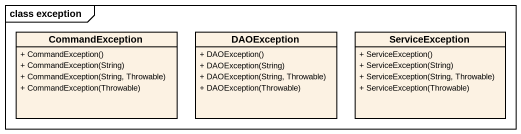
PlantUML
@startuml
mainframe class exception
hide circle
hide empty members
skinparam classAttributeIconSize 0
class CommandException {
  + CommandException()
  + CommandException(String)
  + CommandException(String, Throwable)
  + CommandException(Throwable)
}
class DAOException {
  + DAOException()
  + DAOException(String)
  + DAOException(String, Throwable)
  + DAOException(Throwable)
}
class ServiceException {
  + ServiceException()
  + ServiceException(String)
  + ServiceException(String, Throwable)
  + ServiceException(Throwable)
}
@enduml
